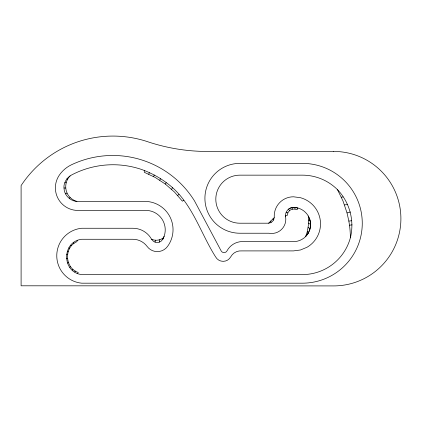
<?xml version="1.0" encoding="UTF-8"?>
<svg xmlns="http://www.w3.org/2000/svg" width="422" height="422" viewBox="0 0 422 422"><rect width="100%" height="100%" fill="white"/><g stroke="black" fill="none" stroke-linecap="round" stroke-linejoin="round"><path stroke-width="0.63" d="M76.91 201.384A15.203 15.203 0 0 1 70.099 197.443C64.255 191.788 64.265 181.587 70.121 175.942M274.221 217.662L274.242 216.808A19.233 19.233 0 0 1 293.459 196.789L300.464 197.712A27.061 27.061 0 0 1 306.989 247.281L300.464 249.988L293.459 250.905L241.843 250.905A11.399 11.399 0 0 0 230.739 256.824A8.63 8.63 0 0 1 215.563 256.824C201.104 233.994 193.165 206.231 172.598 187.7C163.509 179.725 152.996 173.542 141.602 169.48A88.894 88.894 0 0 0 71.397 175.072C68.422 176.781 65.879 179.44 64.824 182.752A10.149 10.149 0 0 0 64.017 188.012C64.044 195.317 70.706 201.584 77.959 201.489L147.136 201.489A28.29 28.29 0 0 1 167.513 246.474A12.66 12.66 0 0 1 147.136 246.474A17.735 17.735 0 0 0 132.861 239.269L81.71 239.269C61.638 241.542 61.638 272.322 81.71 274.595L302.358 274.595A49.722 49.722 0 0 0 350.387 237.744C354.633 220.759 349.69 202.302 337.521 189.715A49.722 49.722 0 0 0 302.358 175.151L239.844 175.151A24.028 24.028 0 0 0 215.811 199.184A24.028 24.028 0 0 0 239.844 223.212L268.582 223.201L274.221 217.662A6.161 6.161 0 0 1 268.582 223.201M77.595 240.345L76.698 241.764C63.764 247.419 64.809 268.16 78.249 272.485L77.595 273.519M164.121 236.304L162.786 239.269A6.404 6.404 0 0 1 151.593 239.269A21.432 21.432 0 0 0 132.861 228.255L81.71 228.255A27.594 27.594 0 0 0 81.71 283.188L302.358 283.188A59.908 59.908 0 0 0 362.266 223.28A59.908 59.908 0 0 0 302.358 163.372L239.844 163.372A34.931 34.931 0 0 0 204.913 198.303A34.931 34.931 0 0 0 239.844 233.229L268.851 233.229A14.221 14.221 0 0 0 285.81 219.092L285.478 215.653L287.102 215.653L288.073 212.382L289.555 210.641A6.921 6.921 0 0 1 292.62 209.148L294.909 209.064L295.094 207.65M309.98 228.967L310.56 224.541L309.98 220.115L308.271 215.99L308.482 224.747L307.258 231.652A39.626 39.626 0 0 1 305.554 236.631L308.271 233.092L309.98 228.967L308.16 227.358M159.41 242.159L159.79 239.722M154.969 242.159L155.649 240.255M148.729 174.191L149.346 172.714M183.776 200.207L182.41 201.204L174.481 192.057L165.366 184.092L166.168 182.636M153.45 176.517L154.31 175.056M159.722 180.178L160.571 178.738M171.569 189.262L172.598 187.7M72.315 270.117L72.959 269.268M74.668 271.942L75.332 271.061M69.277 198.398L70.099 197.443M177.709 195.492L178.954 194.284M288.152 209.454C290.769 206.965 294.635 207.26 297.885 208.02L297.093 209.729L294.909 209.064M69.746 267.263L70.585 266.688M65.552 193.856L67.072 193.112M67.499 263.001L68.485 262.648M337.521 189.715L343.007 201.009L347.021 212.91L350.387 212.008M350.387 237.744A98.853 98.853 0 0 0 349.495 225.216L352.08 224.873M341.34 197.169L343.065 196.942M344.516 204.918L347.301 204.549M347.021 212.91L348.846 221.081L351.537 220.727M66.476 258.401L67.462 258.285M64.824 182.752L66.18 182.752M64.017 188.012L65.711 188.012M308.603 220.115L309.98 220.115M66.618 254.287L67.52 254.397M66.882 178.87L67.752 179.118M67.351 251.259L68.211 251.586M286.127 212.261L287.825 212.899M70.69 245.214L71.561 245.678M68.876 247.883L69.656 248.305M165.366 184.092L155.233 177.462L144.282 172.303L144.282 170.599M308.587 223.106L310.56 224.541A17.102 17.102 0 0 1 293.459 241.642L244.359 241.642A17.666 17.666 0 0 0 226.978 250.905A3.302 3.302 0 0 1 221.154 250.905L194.516 200.935A96.269 96.269 0 0 0 71.397 164.812A30.526 30.526 0 0 0 59.365 175.072A22.572 22.572 0 0 0 77.959 210.446L147.136 210.446A19.428 19.428 0 0 1 162.786 239.269M73.349 242.819L73.94 243.473M288.463 209.217L289.555 210.641M307.258 231.652L308.271 233.092M291.713 207.65L292.62 209.148M272.976 218.886L273.445 220.099M270.776 221.044L271.029 222.473M348.846 221.081L349.495 225.216M163.472 237.755A11.494 11.494 0 0 1 151.593 239.269M310.56 224.541A17.102 17.102 0 0 0 293.459 207.434A7.986 7.986 0 0 0 285.594 216.808M333.654 151.424L211.306 151.424A189.072 189.072 0 0 1 146.634 141.375A109.889 109.889 0 0 0 21.1 185.585L21.1 285.805L333.654 285.916A67.246 67.246 0 0 0 400.9 218.67A67.246 67.246 0 0 0 333.654 151.424"/></g></svg>
